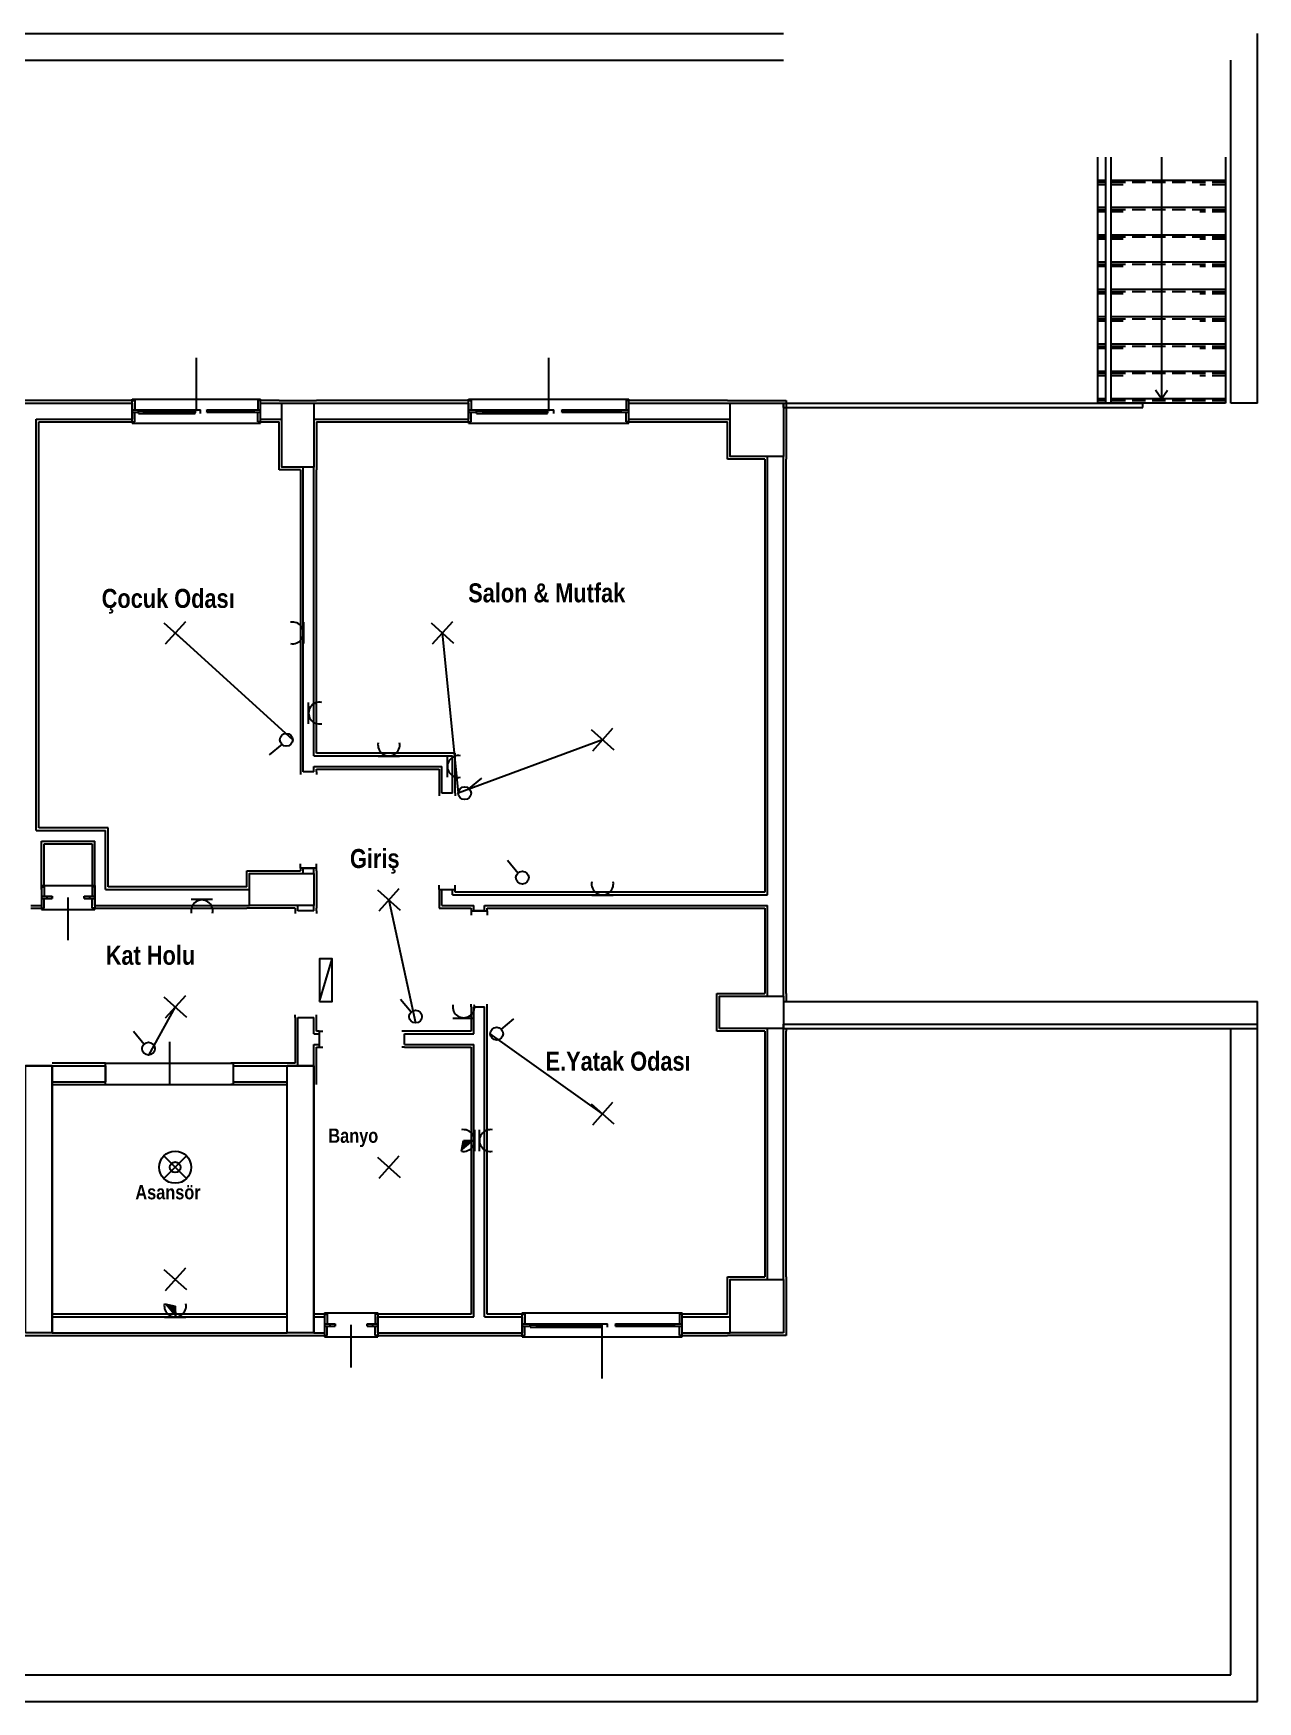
# Model space of a CAD drawing. Header units: centimetres. Extents: x -18476 to -2273, y -368 to 1196.
# Drawn here: x -10606 to -9460, y -365 to 1196 of the extents above; entities that cross this region are included whole.
import ezdxf

# ---------------------------------------------------------------- set-up
doc = ezdxf.new("R2010")
doc.units = ezdxf.units.CM
doc.header["$LTSCALE"] = 100
doc.header["$MEASUREMENT"] = 0
doc.linetypes.add('HIDDEN2', pattern=[0.1875, 0.125, -0.0625])
for name, color, linetype in [('Duvar', 7, 'Continuous'), ('ELK-ACIL', 3, 'Continuous'), ('ELK-ANAHTAR', 5, 'Continuous'), ('ELK-AYDINLATMA', 30, 'Continuous'), ('ELK-LINYE', 3, 'Continuous'), ('ELK-PANO', 8, 'Continuous'), ('ELK-PRIZ', 1, 'Continuous'), ('ELK-PRIZ-ETANJ', 6, 'Continuous'), ('Kapi_Pencere', 7, 'Continuous'), ('Kolon', 7, 'Continuous'), ('Korkuluk', 7, 'Continuous'), ('Mahal', 7, 'Continuous'), ('Merdiven', 7, 'Continuous'), ('Panel', 7, 'Continuous')]:
    doc.layers.add(name, color=color, linetype=linetype)
doc.styles.add('swis721 cn btbold_1_18', font='swisscb.ttf', dxfattribs={"height": 0.2})

# ---------------------------------------------------------------- blocks, each defined once
blk = doc.blocks.new('CADAI_LIGHT_CEILING')
for p, q in [((-10.5, 9.5), (10.5, -9.5)), ((9.5, 10.5), (-9.5, -10.5))]:
    blk.add_line(p, q)
blk = doc.blocks.new('CADAI_SOCKET_WET')
for p, q in [((-10.4, 10), (-10.4, -10)), ((0.1, 0), (-10.4, -0.3)), ((2.1, 10), (0.1, 0))]:
    blk.add_line(p, q)
blk.add_arc((0.1, 0), 10.2, 78.5923, 281.4077)
blk.add_solid([(2.1, 10), (-10.1, -0.3), (0.1, 0)])
blk = doc.blocks.new('CADAI_LIGHT_EMERGENCY')
for p, q in [((-10.6, -10.6), (10.6, 10.6)), ((-10.6, 10.6), (10.6, -10.6))]:
    blk.add_line(p, q)
for radius in [15, 5]:
    blk.add_circle((0, 0), radius)
blk = doc.blocks.new('CADAI_SOCKET')
blk.add_line((-10.4, 10), (-10.4, -10))
blk.add_arc((0.1, 0), 10.2, 78.5923, 281.4077)
blk = doc.blocks.new('CADAI_SWITCH')
blk.add_line((10, 4), (22, 14))
blk.add_circle((6, 0), 6)
blk = doc.blocks.new('CADAI_PANEL')
blk.add_line((0, -20), (12, 20))
blk.add_lwpolyline([(0, -20), (12, -20), (12, 20), (0, 20)], close=True)

msp = doc.modelspace()

# ---------------------------------------------------------------- linework, layer by layer
at = {"layer": 'Duvar', "linetype": 'Continuous'}
for points in [[(-11318.3, 1196), (-9903.4, 1196)], [(-9459.7, 850), (-9459.7, 1196)], [(-11318.3, 1171), (-9903.4, 1171)], [(-9484.7, 850), (-9484.7, 1171)], [(-10513.3, 852.5), (-10618.3, 852.5)], [(-10618.3, 850), (-10513.3, 850)], [(-10513.3, 852.5), (-10510.8, 852.5)], [(-10513.3, 850), (-10513.3, 835)], [(-10510.8, 852.5), (-10510.8, 843.6)], [(-10393.3, 852.5), (-10395.8, 852.5)], [(-10395.8, 852.5), (-10395.8, 843.6)], [(-10375.8, 852.5), (-10393.3, 852.5)], [(-10393.3, 850), (-10373.3, 850)], [(-10393.3, 835), (-10393.3, 850)], [(-10343.3, 850), (-10198.4, 850)], [(-10198.4, 852.5), (-10340.8, 852.5)], [(-10198.4, 852.5), (-10195.9, 852.5)], [(-10198.4, 850), (-10198.4, 835)], [(-10195.9, 852.5), (-10195.9, 843.6)], [(-10048.4, 852.5), (-10050.9, 852.5)], [(-10050.9, 852.5), (-10050.9, 843.6)], [(-9955.9, 852.5), (-10048.4, 852.5)], [(-10048.4, 850), (-9953.4, 850)], [(-10048.4, 835), (-10048.4, 850)], [(-9459.7, 850), (-9484.7, 850)], [(-10603.3, 450), (-10603.3, 835)], [(-10603.3, 835), (-10513.3, 835)], [(-10600.8, 452.5), (-10600.8, 832.5)], [(-10600.8, 832.5), (-10513.3, 832.5)], [(-10513.3, 832.5), (-10510.8, 832.5)], [(-10510.8, 832.5), (-10510.8, 841.4)], [(-10395.8, 832.5), (-10395.8, 841.4)], [(-10393.3, 832.5), (-10395.8, 832.5)], [(-10393.3, 835), (-10373.3, 835)], [(-10393.3, 832.5), (-10375.8, 832.5)], [(-10343.3, 835), (-10198.4, 835)], [(-10340.8, 832.5), (-10198.4, 832.5)], [(-10198.4, 832.5), (-10195.9, 832.5)], [(-10195.9, 832.5), (-10195.9, 841.4)], [(-10050.9, 832.5), (-10050.9, 841.4)], [(-10048.4, 832.5), (-10050.9, 832.5)], [(-10048.4, 835), (-9953.4, 835)], [(-10048.4, 832.5), (-9955.9, 832.5)], [(-9920.9, 797.5), (-9920.9, 392.5)], [(-9918.4, 390), (-9918.4, 800)], [(-9903.4, 380), (-9903.4, 800)], [(-9900.9, 380), (-9900.9, 797.5)], [(-10355.8, 787.5), (-10355.8, 505)], [(-10353.3, 505), (-10353.3, 790)], [(-10343.3, 520), (-10343.3, 790)], [(-10340.8, 522.5), (-10340.8, 787.5)], [(-10343.3, 520), (-10213.3, 520)], [(-10210.8, 522.5), (-10340.8, 522.5)], [(-10213.3, 485), (-10213.3, 520)], [(-10210.8, 485), (-10210.8, 522.5)], [(-10355.8, 505), (-10355.8, 502.5)], [(-10343.3, 505), (-10353.3, 505)], [(-10343.3, 505), (-10343.3, 510)], [(-10343.3, 510), (-10223.3, 510)], [(-10340.8, 505), (-10340.8, 507.5)], [(-10340.8, 507.5), (-10225.8, 507.5)], [(-10340.8, 505), (-10340.8, 502.5)], [(-10225.8, 507.5), (-10225.8, 485)], [(-10223.3, 485), (-10223.3, 510)], [(-10225.8, 485), (-10225.8, 482.5)], [(-10213.3, 485), (-10223.3, 485)], [(-10210.8, 485), (-10210.8, 482.5)], [(-10603.3, 450), (-10538.3, 450)], [(-10535.8, 452.5), (-10600.8, 452.5)], [(-10598.3, 395), (-10598.3, 440)], [(-10598.3, 440), (-10548.3, 440)], [(-10595.8, 397.5), (-10595.8, 437.5)], [(-10595.8, 437.5), (-10550.8, 437.5)], [(-10550.8, 437.5), (-10550.8, 397.5)], [(-10548.3, 395), (-10548.3, 440)], [(-10538.3, 395), (-10538.3, 450)], [(-10535.8, 397.5), (-10535.8, 452.5)], [(-10355.8, 415), (-10355.8, 417.5)], [(-10355.8, 415), (-10355.8, 412.5)], [(-10353.3, 410), (-10353.3, 415)], [(-10353.3, 415), (-10343.3, 415)], [(-10343.3, 410), (-10343.3, 415)], [(-10340.8, 415), (-10340.8, 417.5)], [(-10340.8, 412.5), (-10340.8, 415)], [(-10598.3, 397.5), (-10595.8, 397.5)], [(-10598.3, 395), (-10598.3, 380)], [(-10595.8, 397.5), (-10595.8, 388.6)], [(-10548.3, 397.5), (-10550.8, 397.5)], [(-10550.8, 397.5), (-10550.8, 388.6)], [(-10548.3, 380), (-10548.3, 395)], [(-10538.3, 395), (-10403.3, 395)], [(-10405.8, 397.5), (-10535.8, 397.5)], [(-10225.8, 395), (-10225.8, 397.5)], [(-10225.8, 395), (-10225.8, 377.5)], [(-10223.3, 380), (-10223.3, 395)], [(-10223.3, 395), (-10213.3, 395)], [(-10213.3, 390), (-10213.3, 395)], [(-10210.8, 395), (-10210.8, 397.5)], [(-10210.8, 392.5), (-10210.8, 395)], [(-9920.9, 392.5), (-10210.8, 392.5)], [(-10608.3, 380), (-10598.3, 380)], [(-10608.3, 377.5), (-10598.3, 377.5)], [(-10598.3, 377.5), (-10595.8, 377.5)], [(-10595.8, 377.5), (-10595.8, 386.4)], [(-10550.8, 377.5), (-10550.8, 386.4)], [(-10548.3, 377.5), (-10550.8, 377.5)], [(-10548.3, 380), (-10403.3, 380)], [(-10548.3, 377.5), (-10405.8, 377.5)], [(-10360.8, 377.5), (-10360.8, 375)], [(-10360.8, 375), (-10360.8, 372.5)], [(-10358.3, 375), (-10358.3, 380)], [(-10343.3, 375), (-10358.3, 375)], [(-10343.3, 375), (-10343.3, 380)], [(-10340.8, 375), (-10340.8, 377.5)], [(-10340.8, 375), (-10340.8, 372.5)], [(-10225.8, 377.5), (-10195.8, 377.5)], [(-10223.3, 380), (-10193.3, 380)], [(-10213.3, 390), (-9918.4, 390)], [(-10195.8, 377.5), (-10195.8, 375)], [(-10195.8, 375), (-10195.8, 372.5)], [(-10193.3, 375), (-10193.3, 380)], [(-10183.3, 375), (-10193.3, 375)], [(-10183.3, 380), (-9918.4, 380)], [(-10183.3, 375), (-10183.3, 380)], [(-10180.8, 377.5), (-9920.9, 377.5)], [(-10180.8, 375), (-10180.8, 377.5)], [(-10180.8, 375), (-10180.8, 372.5)], [(-9920.9, 377.5), (-9920.9, 297.5)], [(-9918.4, 295), (-9918.4, 380)], [(-9903.4, 295), (-9903.4, 380)], [(-9900.9, 297.5), (-9900.9, 380)], [(-10195.8, 285), (-10195.8, 287.5)], [(-10195.8, 285), (-10195.8, 262.5)], [(-10193.3, 260), (-10193.3, 285)], [(-10193.3, 285), (-10183.3, 285)], [(-10183.3, 250), (-10183.3, 285)], [(-10180.8, 285), (-10180.8, 287.5)], [(-10180.8, 250), (-10180.8, 285)], [(-9903.4, 290), (-9459.7, 290)], [(-9459.7, -365), (-9459.7, 290)], [(-10360.8, 275), (-10360.8, 277.5)], [(-10360.8, 275), (-10360.8, 265)], [(-10358.3, 265), (-10358.3, 275)], [(-10358.3, 275), (-10343.3, 275)], [(-10343.3, 265), (-10343.3, 275)], [(-10340.8, 275), (-10340.8, 277.5)], [(-10340.8, 265), (-10340.8, 275)], [(-10360.8, 265), (-10360.8, 232.5)], [(-10358.3, 230), (-10358.3, 265)], [(-10343.3, 260), (-10343.3, 265)], [(-10343.3, 260), (-10338.3, 260)], [(-10343.3, 230), (-10343.3, 250)], [(-10343.3, 250), (-10338.3, 250)], [(-10340.8, 262.5), (-10340.8, 265)], [(-10338.3, 262.5), (-10340.8, 262.5)], [(-10338.3, 262.5), (-10335.8, 262.5)], [(-10338.3, 260), (-10338.3, 250)], [(-10258.3, 262.5), (-10260.8, 262.5)], [(-10223.3, 262.5), (-10258.3, 262.5)], [(-10258.3, 260), (-10223.3, 260)], [(-10258.3, 250), (-10258.3, 260)], [(-10258.3, 250), (-10223.3, 250)], [(-10195.8, 262.5), (-10223.3, 262.5)], [(-10223.3, 260), (-10193.3, 260)], [(-10223.3, 250), (-10193.3, 250)], [(-10193.3, -5), (-10193.3, 250)], [(-10183.3, -5), (-10183.3, 250)], [(-10180.8, -2.5), (-10180.8, 250)], [(-9920.9, 262.5), (-9920.9, 32.5)], [(-9918.4, 30), (-9918.4, 265)], [(-9903.4, 30), (-9903.4, 265)], [(-9903.4, 265), (-9484.7, 265)], [(-9900.9, 32.5), (-9900.9, 262.5)], [(-9484.7, -340), (-9484.7, 265)], [(-10340.8, 212.5), (-10340.8, 247.5)], [(-10340.8, 247.5), (-10338.3, 247.5)], [(-10338.3, 247.5), (-10335.8, 247.5)], [(-10258.3, 247.5), (-10260.8, 247.5)], [(-10258.3, 247.5), (-10223.3, 247.5)], [(-10223.3, 247.5), (-10195.8, 247.5)], [(-10195.8, 247.5), (-10195.8, -2.5)], [(-10538.3, 232.5), (-10588.3, 232.5)], [(-10588.3, 230), (-10538.3, 230)], [(-10538.3, 232.5), (-10535.8, 232.5)], [(-10538.3, 230), (-10538.3, 215)], [(-10418.3, 232.5), (-10420.8, 232.5)], [(-10360.8, 232.5), (-10418.3, 232.5)], [(-10418.3, 230), (-10368.3, 230)], [(-10418.3, 215), (-10418.3, 230)], [(-10588.3, 215), (-10538.3, 215)], [(-10588.3, 212.5), (-10538.3, 212.5)], [(-10538.3, 212.5), (-10535.8, 212.5)], [(-10418.3, 212.5), (-10420.8, 212.5)], [(-10418.3, 215), (-10368.3, 215)], [(-10418.3, 212.5), (-10368.3, 212.5)], [(-10368.3, -2.5), (-10588.3, -2.5)], [(-10588.3, -5), (-10368.3, -5)], [(-10333.3, -2.5), (-10343.3, -2.5)], [(-10343.3, -5), (-10333.3, -5)], [(-10333.3, -2.5), (-10330.8, -2.5)], [(-10333.3, -5), (-10333.3, -20)], [(-10330.8, -2.5), (-10330.8, -11.4)], [(-10330.8, -22.5), (-10330.8, -13.6)], [(-10283.3, -2.5), (-10285.8, -2.5)], [(-10285.8, -2.5), (-10285.8, -11.4)], [(-10285.8, -22.5), (-10285.8, -13.6)], [(-10195.8, -2.5), (-10283.3, -2.5)], [(-10283.3, -5), (-10193.3, -5)], [(-10283.3, -20), (-10283.3, -5)], [(-10183.3, -5), (-10148.3, -5)], [(-10148.3, -2.5), (-10180.8, -2.5)], [(-10148.3, -2.5), (-10145.8, -2.5)], [(-10148.3, -5), (-10148.3, -20)], [(-10145.8, -2.5), (-10145.8, -11.4)], [(-10145.8, -22.5), (-10145.8, -13.6)], [(-9998.3, -2.5), (-10000.8, -2.5)], [(-10000.8, -2.5), (-10000.8, -11.4)], [(-10000.8, -22.5), (-10000.8, -13.6)], [(-9955.9, -2.5), (-9998.3, -2.5)], [(-9998.3, -5), (-9953.4, -5)], [(-9998.3, -20), (-9998.3, -5)], [(-10845.8, -22.5), (-10588.3, -22.5)], [(-10588.3, -20), (-10368.3, -20)], [(-10588.3, -22.5), (-10343.3, -22.5)], [(-10343.3, -20), (-10333.3, -20)], [(-10343.3, -22.5), (-10333.3, -22.5)], [(-10333.3, -22.5), (-10330.8, -22.5)], [(-10283.3, -22.5), (-10285.8, -22.5)], [(-10283.3, -20), (-10193.3, -20)], [(-10283.3, -22.5), (-10193.3, -22.5)], [(-10193.3, -20), (-10148.3, -20)], [(-10193.3, -22.5), (-10148.3, -22.5)], [(-10148.3, -22.5), (-10145.8, -22.5)], [(-9998.3, -22.5), (-10000.8, -22.5)], [(-9998.3, -20), (-9953.4, -20)], [(-9998.3, -22.5), (-9955.9, -22.5)], [(-11413.4, -340), (-9484.7, -340)], [(-11413.4, -365), (-9459.7, -365)]]:
    msp.add_lwpolyline(points, dxfattribs=at)
at = {"layer": 'ELK-LINYE'}
for p, q in [((-10473, 635), (-10363, 535)), ((-10223, 635), (-10208, 485)), ((-10073, 535), (-10208, 485)), ((-10273, 385), (-10248, 270)), ((-10473, 285), (-10498, 240)), ((-10073, 185), (-10178, 260))]:
    msp.add_line(p, q, dxfattribs=at)
at = {"layer": 'Kapi_Pencere', "linetype": 'Continuous'}
for points in [[(-10453.3, 892.5), (-10453.3, 842.5)], [(-10123.4, 892.5), (-10123.4, 842.5)], [(-10513.3, 843.6), (-10513.3, 853.8)], [(-10513.3, 853.8), (-10393.3, 853.8)], [(-10513.3, 843.6), (-10507.3, 843.6)], [(-10513.3, 841.4), (-10513.3, 843.6)], [(-10507.3, 843.6), (-10449.3, 843.6)], [(-10507.3, 842.5), (-10507.3, 843.6)], [(-10507.3, 843.6), (-10507.3, 841.4)], [(-10449.3, 842.5), (-10449.3, 843.6)], [(-10443.3, 843.6), (-10399.3, 843.6)], [(-10443.3, 843.3), (-10443.3, 843.6)], [(-10443.3, 843.3), (-10443.3, 841.8)], [(-10399.3, 843.6), (-10393.3, 843.6)], [(-10399.3, 843.3), (-10399.3, 843.6)], [(-10399.3, 843.6), (-10399.3, 841.4)], [(-10399.3, 841.8), (-10399.3, 843.3)], [(-10393.3, 843.6), (-10393.3, 853.8)], [(-10393.3, 841.4), (-10393.3, 843.6)], [(-10198.4, 843.6), (-10198.4, 853.8)], [(-10198.4, 853.8), (-10048.4, 853.8)], [(-10198.4, 843.6), (-10190.9, 843.6)], [(-10198.4, 841.4), (-10198.4, 843.6)], [(-10190.9, 843.6), (-10118.4, 843.6)], [(-10190.9, 842.5), (-10190.9, 843.6)], [(-10190.9, 843.6), (-10190.9, 841.4)], [(-10118.4, 842.5), (-10118.4, 843.6)], [(-10110.9, 843.6), (-10055.9, 843.6)], [(-10110.9, 843.3), (-10110.9, 843.6)], [(-10110.9, 843.3), (-10110.9, 841.8)], [(-10055.9, 843.6), (-10048.4, 843.6)], [(-10055.9, 843.3), (-10055.9, 843.6)], [(-10055.9, 843.6), (-10055.9, 841.4)], [(-10055.9, 841.8), (-10055.9, 843.3)], [(-10048.4, 843.6), (-10048.4, 853.8)], [(-10048.4, 841.4), (-10048.4, 843.6)], [(-10513.3, 841.4), (-10507.3, 841.4)], [(-10513.3, 831.3), (-10513.3, 841.4)], [(-10513.3, 831.3), (-10393.3, 831.3)], [(-10507.3, 841.4), (-10507.3, 842.5)], [(-10507.3, 842.5), (-10502.3, 842.5)], [(-10507.3, 840.3), (-10507.3, 842.5)], [(-10507.3, 840.3), (-10507.3, 841.4)], [(-10507.3, 840.3), (-10502.3, 840.3)], [(-10502.3, 842.5), (-10454.3, 842.5)], [(-10502.3, 841.8), (-10502.3, 842.5)], [(-10502.3, 842.5), (-10502.3, 840.3)], [(-10502.3, 841), (-10502.3, 841.8)], [(-10502.3, 841.4), (-10454.3, 841.4)], [(-10502.3, 840.3), (-10502.3, 841)], [(-10502.3, 840.3), (-10454.3, 840.3)], [(-10454.3, 841.8), (-10454.3, 842.5)], [(-10454.3, 841.8), (-10454.3, 841)], [(-10454.3, 840.3), (-10454.3, 841)], [(-10449.3, 841.4), (-10449.3, 842.5)], [(-10449.3, 840.3), (-10449.3, 841.4)], [(-10443.3, 842.5), (-10399.3, 842.5)], [(-10443.3, 841.4), (-10443.3, 841.8)], [(-10443.3, 841.4), (-10399.3, 841.4)], [(-10399.3, 841.4), (-10399.3, 841.8)], [(-10399.3, 841.4), (-10393.3, 841.4)], [(-10393.3, 831.3), (-10393.3, 841.4)], [(-10198.4, 841.4), (-10190.9, 841.4)], [(-10198.4, 831.3), (-10198.4, 841.4)], [(-10198.4, 831.3), (-10048.4, 831.3)], [(-10190.9, 841.4), (-10190.9, 842.5)], [(-10190.9, 842.5), (-10184.6, 842.5)], [(-10190.9, 840.3), (-10190.9, 842.5)], [(-10190.9, 840.3), (-10190.9, 841.4)], [(-10190.9, 840.3), (-10184.6, 840.3)], [(-10184.6, 842.5), (-10124.6, 842.5)], [(-10184.6, 841.8), (-10184.6, 842.5)], [(-10184.6, 842.5), (-10184.6, 840.3)], [(-10184.6, 841), (-10184.6, 841.8)], [(-10184.6, 841.4), (-10124.6, 841.4)], [(-10184.6, 840.3), (-10184.6, 841)], [(-10184.6, 840.3), (-10124.6, 840.3)], [(-10124.6, 841.8), (-10124.6, 842.5)], [(-10124.6, 841.8), (-10124.6, 841)], [(-10124.6, 840.3), (-10124.6, 841)], [(-10118.4, 841.4), (-10118.4, 842.5)], [(-10118.4, 840.3), (-10118.4, 841.4)], [(-10110.9, 842.5), (-10055.9, 842.5)], [(-10110.9, 841.4), (-10110.9, 841.8)], [(-10110.9, 841.4), (-10055.9, 841.4)], [(-10055.9, 841.4), (-10055.9, 841.8)], [(-10055.9, 841.4), (-10048.4, 841.4)], [(-10048.4, 831.3), (-10048.4, 841.4)], [(-10355.8, 415), (-10355.8, 419)], [(-10340.8, 415), (-10355.8, 415)], [(-10340.8, 415), (-10340.8, 419)], [(-10598.3, 398.8), (-10598.3, 388.6)], [(-10598.3, 398.8), (-10548.3, 398.8)], [(-10548.3, 398.8), (-10548.3, 388.6)], [(-10225.8, 395), (-10225.8, 399)], [(-10225.8, 395), (-10210.8, 395)], [(-10210.8, 395), (-10210.8, 399)], [(-10598.3, 388.6), (-10593.3, 388.6)], [(-10598.3, 388.6), (-10598.3, 386.4)], [(-10598.3, 386.4), (-10593.3, 386.4)], [(-10598.3, 386.4), (-10598.3, 376.3)], [(-10598.3, 376.3), (-10548.3, 376.3)], [(-10593.3, 388.6), (-10588.3, 388.6)], [(-10593.3, 388.6), (-10593.3, 386.4)], [(-10593.3, 386.4), (-10588.3, 386.4)], [(-10588.3, 388.6), (-10588.3, 387.9)], [(-10588.3, 386.4), (-10588.3, 388.6)], [(-10588.3, 387.9), (-10588.3, 387.1)], [(-10588.3, 387.1), (-10588.3, 386.4)], [(-10573.3, 347.5), (-10573.3, 387.5)], [(-10558.3, 388.6), (-10553.3, 388.6)], [(-10558.3, 388.6), (-10558.3, 387.9)], [(-10558.3, 386.4), (-10558.3, 388.6)], [(-10558.3, 387.9), (-10558.3, 387.1)], [(-10558.3, 387.1), (-10558.3, 386.4)], [(-10558.3, 386.4), (-10553.3, 386.4)], [(-10553.3, 388.6), (-10548.3, 388.6)], [(-10553.3, 388.6), (-10553.3, 386.4)], [(-10553.3, 386.4), (-10548.3, 386.4)], [(-10548.3, 388.6), (-10548.3, 386.4)], [(-10548.3, 386.4), (-10548.3, 376.3)], [(-10195.8, 375), (-10180.8, 375)], [(-10195.8, 375), (-10195.8, 371)], [(-10180.8, 375), (-10180.8, 371)], [(-10478.3, 252.5), (-10478.3, 212.5)], [(-10338.3, 262.5), (-10338.3, 247.5)], [(-10338.3, 262.5), (-10334.7, 262.5)], [(-10338.3, 247.5), (-10334.7, 247.5)], [(-10538.3, 232.5), (-10418.3, 232.5)], [(-10538.3, 212.5), (-10538.3, 232.5)], [(-10418.3, 212.5), (-10418.3, 232.5)], [(-10538.3, 212.5), (-10418.3, 212.5)], [(-10333.3, -1.2), (-10333.3, -11.4)], [(-10333.3, -1.2), (-10283.3, -1.2)], [(-10333.3, -11.4), (-10328.3, -11.4)], [(-10333.3, -11.4), (-10333.3, -13.6)], [(-10333.3, -13.6), (-10328.3, -13.6)], [(-10333.3, -13.6), (-10333.3, -23.7)], [(-10328.3, -11.4), (-10323.3, -11.4)], [(-10328.3, -11.4), (-10328.3, -13.6)], [(-10328.3, -13.6), (-10323.3, -13.6)], [(-10323.3, -11.4), (-10323.3, -12.1)], [(-10323.3, -13.6), (-10323.3, -11.4)], [(-10323.3, -12.1), (-10323.3, -12.9)], [(-10323.3, -12.9), (-10323.3, -13.6)], [(-10308.3, -52.5), (-10308.3, -12.5)], [(-10293.3, -11.4), (-10288.3, -11.4)], [(-10293.3, -11.4), (-10293.3, -12.1)], [(-10293.3, -13.6), (-10293.3, -11.4)], [(-10293.3, -12.1), (-10293.3, -12.9)], [(-10293.3, -12.9), (-10293.3, -13.6)], [(-10293.3, -13.6), (-10288.3, -13.6)], [(-10288.3, -11.4), (-10283.3, -11.4)], [(-10288.3, -11.4), (-10288.3, -13.6)], [(-10288.3, -13.6), (-10283.3, -13.6)], [(-10283.3, -1.2), (-10283.3, -11.4)], [(-10283.3, -11.4), (-10283.3, -13.6)], [(-10283.3, -13.6), (-10283.3, -23.7)], [(-10148.3, -11.4), (-10148.3, -1.2)], [(-10148.3, -1.2), (-9998.3, -1.2)], [(-10148.3, -11.4), (-10140.8, -11.4)], [(-10148.3, -13.6), (-10148.3, -11.4)], [(-10148.3, -13.6), (-10140.8, -13.6)], [(-10148.3, -23.7), (-10148.3, -13.6)], [(-10140.8, -11.4), (-10068.3, -11.4)], [(-10140.8, -12.5), (-10140.8, -11.4)], [(-10140.8, -11.4), (-10140.8, -13.6)], [(-10140.8, -13.6), (-10140.8, -12.5)], [(-10140.8, -12.5), (-10134.5, -12.5)], [(-10140.8, -14.7), (-10140.8, -12.5)], [(-10140.8, -14.7), (-10140.8, -13.6)], [(-10140.8, -14.7), (-10134.5, -14.7)], [(-10134.6, -14), (-10134.6, -13.2)], [(-10134.5, -12.5), (-10074.5, -12.5)], [(-10134.5, -13.2), (-10134.5, -12.5)], [(-10134.5, -12.5), (-10134.5, -14.7)], [(-10134.5, -13.6), (-10074.5, -13.6)], [(-10134.5, -14.7), (-10134.5, -14)], [(-10134.5, -14.7), (-10074.5, -14.7)], [(-10074.5, -13.2), (-10074.5, -12.5)], [(-10074.5, -13.2), (-10074.5, -14)], [(-10074.5, -14.7), (-10074.5, -14)], [(-10073.3, -62.5), (-10073.3, -12.5)], [(-10068.3, -12.5), (-10068.3, -11.4)], [(-10068.3, -13.6), (-10068.3, -12.5)], [(-10068.3, -14.7), (-10068.3, -13.6)], [(-10060.8, -11.4), (-10005.8, -11.4)], [(-10060.8, -11.7), (-10060.8, -11.4)], [(-10060.8, -11.7), (-10060.8, -13.2)], [(-10060.8, -12.5), (-10005.8, -12.5)], [(-10060.8, -13.6), (-10060.8, -13.2)], [(-10060.8, -13.6), (-10005.8, -13.6)], [(-10005.8, -11.4), (-9998.3, -11.4)], [(-10005.8, -11.7), (-10005.8, -11.4)], [(-10005.8, -11.4), (-10005.8, -13.6)], [(-10005.8, -13.2), (-10005.8, -11.7)], [(-10005.8, -13.6), (-10005.8, -13.2)], [(-10005.8, -13.6), (-9998.3, -13.6)], [(-9998.3, -11.4), (-9998.3, -1.2)], [(-9998.3, -13.6), (-9998.3, -11.4)], [(-9998.3, -23.7), (-9998.3, -13.6)], [(-10333.3, -23.7), (-10283.3, -23.7)], [(-10148.3, -23.7), (-9998.3, -23.7)]]:
    msp.add_lwpolyline(points, dxfattribs=at)
at = {"layer": 'Kolon', "linetype": 'Continuous'}
for points in [[(-10375.8, 852.5), (-10340.8, 852.5)], [(-10375.8, 852.5), (-10375.8, 852.5)], [(-10373.3, 790), (-10373.3, 850)], [(-10373.3, 850), (-10343.3, 850)], [(-10343.3, 850), (-10343.3, 790)], [(-10340.8, 852.5), (-10340.8, 852.5)], [(-9955.9, 852.5), (-9900.9, 852.5)], [(-9955.9, 852.5), (-9955.9, 852.5)], [(-9953.4, 800), (-9953.4, 850)], [(-9953.4, 850), (-9903.4, 850)], [(-9903.4, 850), (-9903.4, 800)], [(-9900.9, 852.5), (-9900.9, 797.5)], [(-10375.8, 787.5), (-10375.8, 832.5)], [(-10340.8, 832.5), (-10340.8, 787.5)], [(-9955.9, 797.5), (-9955.9, 832.5)], [(-9920.9, 797.5), (-9955.9, 797.5)], [(-9903.4, 800), (-9953.4, 800)], [(-9900.9, 797.5), (-9900.9, 797.5)], [(-10355.8, 787.5), (-10375.8, 787.5)], [(-10343.3, 790), (-10373.3, 790)], [(-10340.8, 787.5), (-10340.8, 787.5)], [(-10405.8, 397.5), (-10405.8, 412.5)], [(-10405.8, 412.5), (-10355.8, 412.5)], [(-10403.3, 380), (-10403.3, 410)], [(-10403.3, 410), (-10343.3, 410)], [(-10343.3, 410), (-10343.3, 380)], [(-10340.8, 412.5), (-10340.8, 377.5)], [(-10340.8, 412.5), (-10340.8, 412.5)], [(-10360.8, 377.5), (-10405.8, 377.5)], [(-10405.8, 377.5), (-10405.8, 377.5)], [(-10343.3, 380), (-10403.3, 380)], [(-10340.8, 377.5), (-10340.8, 377.5)], [(-9965.9, 262.5), (-9965.9, 297.5)], [(-9965.9, 297.5), (-9920.9, 297.5)], [(-9900.9, 297.5), (-9900.9, 290)], [(-9900.9, 297.5), (-9900.9, 297.5)], [(-9963.4, 265), (-9963.4, 295)], [(-9963.4, 295), (-9903.4, 295)], [(-9903.4, 295), (-9903.4, 265)], [(-9920.9, 262.5), (-9965.9, 262.5)], [(-9903.4, 265), (-9963.4, 265)], [(-9900.9, 265), (-9900.9, 262.5)], [(-9900.9, 262.5), (-9900.9, 262.5)], [(-9955.9, -2.5), (-9955.9, 32.5)], [(-9955.9, 32.5), (-9920.9, 32.5)], [(-9900.9, 32.5), (-9900.9, -22.5)], [(-9900.9, 32.5), (-9900.9, 32.5)], [(-9953.4, -20), (-9953.4, 30)], [(-9953.4, 30), (-9903.4, 30)], [(-9903.4, 30), (-9903.4, -20)], [(-9900.9, -22.5), (-9955.9, -22.5)], [(-9955.9, -22.5), (-9955.9, -22.5)], [(-9903.4, -20), (-9953.4, -20)]]:
    msp.add_lwpolyline(points, dxfattribs=at)
at = {"layer": 'Kolon'}
for points in [[(-10343.3, 790), (-10373.3, 790), (-10373.3, 850), (-10343.3, 850), (-10343.3, 790)], [(-9903.4, 850), (-9903.4, 800), (-9953.4, 800), (-9953.4, 850), (-9903.4, 850)], [(-10403.3, 380), (-10403.3, 410), (-10343.3, 410), (-10343.3, 380), (-10403.3, 380)], [(-9963.4, 265), (-9963.4, 295), (-9903.4, 295), (-9903.4, 265), (-9963.4, 265)], [(-9903.4, -20), (-9953.4, -20), (-9953.4, 30), (-9903.4, 30), (-9903.4, -20)]]:
    msp.add_lwpolyline(points, close=True, dxfattribs=at)
at = {"layer": 'Korkuluk', "linetype": 'Continuous'}
for points in [[(-9903.4, 850), (-9567.2, 850)], [(-9903.4, 846), (-9903.4, 850)], [(-9903.4, 846), (-9567.2, 846)], [(-9567.2, 846), (-9567.2, 850)], [(-9903.4, 269), (-9459.7, 269)], [(-9903.4, 265), (-9903.4, 269)], [(-9459.7, 265), (-9459.7, 269)], [(-9903.4, 265), (-9459.7, 265)]]:
    msp.add_lwpolyline(points, dxfattribs=at)
at = {"layer": 'Merdiven', "linetype": 'Continuous'}
for points in [[(-9609.7, 1080), (-9609.7, 850)], [(-9602.2, 1080), (-9602.2, 850)], [(-9597.2, 1080), (-9597.2, 850)], [(-9549.7, 1080), (-9549.7, 854)], [(-9489.7, 1080), (-9489.7, 850)], [(-9602.2, 1058.4), (-9609.7, 1058.4)], [(-9489.7, 1058.4), (-9597.2, 1058.4)], [(-9602.2, 1032.9), (-9609.7, 1032.9)], [(-9489.7, 1032.9), (-9597.2, 1032.9)], [(-9602.2, 1007.3), (-9609.7, 1007.3)], [(-9489.7, 1007.3), (-9597.2, 1007.3)], [(-9602.2, 981.8), (-9609.7, 981.8)], [(-9489.7, 981.8), (-9597.2, 981.8)], [(-9602.2, 956.2), (-9609.7, 956.2)], [(-9489.7, 956.2), (-9597.2, 956.2)], [(-9602.2, 930.7), (-9609.7, 930.7)], [(-9489.7, 930.7), (-9597.2, 930.7)], [(-9602.2, 905.1), (-9609.7, 905.1)], [(-9489.7, 905.1), (-9597.2, 905.1)], [(-9602.2, 879.6), (-9609.7, 879.6)], [(-9489.7, 879.6), (-9597.2, 879.6)], [(-9549.7, 854), (-9555.4, 862.2)], [(-9549.7, 854), (-9543.9, 862.2)], [(-9602.2, 854), (-9609.7, 854)], [(-9602.2, 850), (-9609.7, 850)], [(-9597.2, 850), (-9602.2, 850)], [(-9489.7, 854), (-9597.2, 854)], [(-9489.7, 850), (-9597.2, 850)]]:
    msp.add_lwpolyline(points, dxfattribs=at)
at = {"layer": 'Merdiven', "linetype": 'HIDDEN2'}
for points in [[(-9602.2, 1056.4), (-9609.7, 1056.4)], [(-9602.2, 1054.4), (-9609.7, 1054.4)], [(-9489.7, 1056.4), (-9597.2, 1056.4)], [(-9585.7, 1054.4), (-9597.2, 1054.4)], [(-9489.7, 1054.4), (-9513.7, 1054.4)], [(-9602.2, 1030.9), (-9609.7, 1030.9)], [(-9489.7, 1030.9), (-9597.2, 1030.9)], [(-9602.2, 1028.9), (-9609.7, 1028.9)], [(-9585.7, 1028.9), (-9597.2, 1028.9)], [(-9489.7, 1028.9), (-9513.7, 1028.9)], [(-9602.2, 1005.3), (-9609.7, 1005.3)], [(-9602.2, 1003.3), (-9609.7, 1003.3)], [(-9489.7, 1005.3), (-9597.2, 1005.3)], [(-9585.7, 1003.3), (-9597.2, 1003.3)], [(-9489.7, 1003.3), (-9513.7, 1003.3)], [(-9602.2, 979.8), (-9609.7, 979.8)], [(-9602.2, 977.8), (-9609.7, 977.8)], [(-9489.7, 979.8), (-9597.2, 979.8)], [(-9585.7, 977.8), (-9597.2, 977.8)], [(-9489.7, 977.8), (-9513.7, 977.8)], [(-9602.2, 954.2), (-9609.7, 954.2)], [(-9602.2, 952.2), (-9609.7, 952.2)], [(-9489.7, 954.2), (-9597.2, 954.2)], [(-9585.7, 952.2), (-9597.2, 952.2)], [(-9489.7, 952.2), (-9513.7, 952.2)], [(-9602.2, 928.7), (-9609.7, 928.7)], [(-9602.2, 926.7), (-9609.7, 926.7)], [(-9489.7, 928.7), (-9597.2, 928.7)], [(-9585.7, 926.7), (-9597.2, 926.7)], [(-9489.7, 926.7), (-9513.7, 926.7)], [(-9602.2, 903.1), (-9609.7, 903.1)], [(-9602.2, 901.1), (-9609.7, 901.1)], [(-9489.7, 903.1), (-9597.2, 903.1)], [(-9585.7, 901.1), (-9597.2, 901.1)], [(-9489.7, 901.1), (-9513.7, 901.1)], [(-9602.2, 877.6), (-9609.7, 877.6)], [(-9602.2, 875.6), (-9609.7, 875.6)], [(-9489.7, 877.6), (-9597.2, 877.6)], [(-9585.7, 875.6), (-9597.2, 875.6)], [(-9489.7, 875.6), (-9513.7, 875.6)], [(-9602.2, 852), (-9609.7, 852)], [(-9602.2, 850), (-9609.7, 850)], [(-9489.7, 852), (-9597.2, 852)], [(-9585.7, 850), (-9597.2, 850)], [(-9489.7, 850), (-9513.7, 850)]]:
    msp.add_lwpolyline(points, dxfattribs=at)
at = {"layer": 'Panel', "linetype": 'Continuous'}
for points in [[(-10588.3, 230), (-10613.3, 230)], [(-10588.3, -20), (-10588.3, 230)], [(-10343.3, 230), (-10368.3, 230)], [(-10368.3, -20), (-10368.3, 230)], [(-10343.3, -20), (-10343.3, 230)], [(-10588.3, -20), (-10613.3, -20)], [(-10343.3, -20), (-10368.3, -20)]]:
    msp.add_lwpolyline(points, dxfattribs=at)
at = {"layer": 'Panel'}
for points in [[(-10613.3, -20), (-10613.3, 230), (-10588.3, 230), (-10588.3, -20), (-10613.3, -20)], [(-10368.3, -20), (-10368.3, 230), (-10343.3, 230), (-10343.3, -20), (-10368.3, -20)]]:
    msp.add_lwpolyline(points, close=True, dxfattribs=at)

# ---------------------------------------------------------------- block references
at = {"layer": 'ELK-ACIL'}
msp.add_blockref('CADAI_LIGHT_EMERGENCY', (-10473, 135), dxfattribs=at)
at = {"layer": 'ELK-ANAHTAR'}
for p, rotation in [((-10363, 535), 180), ((-10148, 400), 90), ((-10248, 270), 90), ((-10498, 240), 90)]:
    msp.add_blockref('CADAI_SWITCH', p, dxfattribs=dict(at, rotation=rotation))
for p in [(-10208, 485), (-10178, 260)]:
    msp.add_blockref('CADAI_SWITCH', p, dxfattribs=at)
at = {"layer": 'ELK-AYDINLATMA'}
for p in [(-10473, 635), (-10223, 635), (-10073, 535), (-10273, 385), (-10473, 285), (-10073, 185), (-10273, 135), (-10473, 30)]:
    msp.add_blockref('CADAI_LIGHT_CEILING', p, dxfattribs=at)
at = {"layer": 'ELK-PANO'}
msp.add_blockref('CADAI_PANEL', (-10338, 310), dxfattribs=at)
at = {"layer": 'ELK-PRIZ'}
for p, rotation in [((-10363, 635), 180), ((-10273, 530), 90), ((-10073, 400), 90), ((-10448, 375), 270), ((-10203, 285), 90)]:
    msp.add_blockref('CADAI_SOCKET', p, dxfattribs=dict(at, rotation=rotation))
for p in [(-10338, 560), (-10208, 510), (-10178, 160)]:
    msp.add_blockref('CADAI_SOCKET', p, dxfattribs=at)
at = {"layer": 'ELK-PRIZ-ETANJ'}
for p, rotation in [((-10203, 160), 180), ((-10473, 5), 90)]:
    msp.add_blockref('CADAI_SOCKET_WET', p, dxfattribs=dict(at, rotation=rotation))

# ---------------------------------------------------------------- texts
at = {"layer": 'Mahal', "linetype": 'Continuous', "style": 'swis721 cn btbold_1_18'}
for s, height, p in [('Çocuk Odası', 17.778, (-10541.8, 658.4)), ('Salon & Mutfak', 17.778, (-10198.7, 663.6)), ('Giriş', 17.78, (-10309.4, 415)), ('Kat Holu', 17.78, (-10538, 324.5)), ('E.Yatak Odası', 17.778, (-10126.3, 225.4)), ('Banyo', 13.33, (-10329.6, 157.9)), ('Asansör', 13.33, (-10510.3, 105))]:
    msp.add_text(s, height=height, dxfattribs=at).set_placement(p)

doc.saveas('drawing.dxf')
